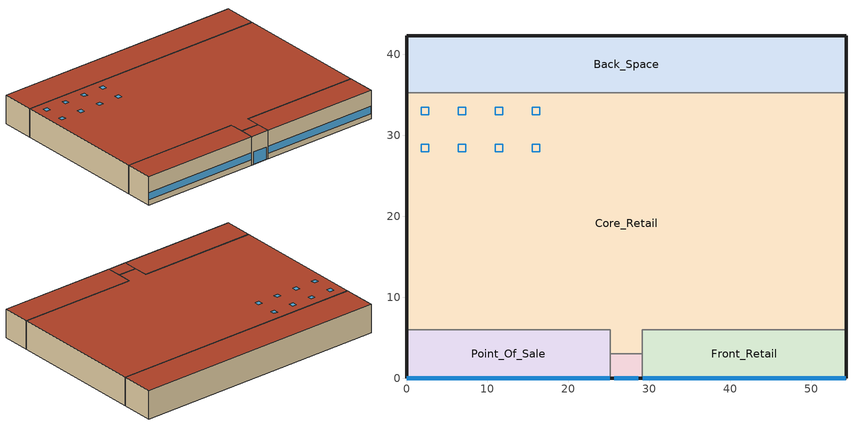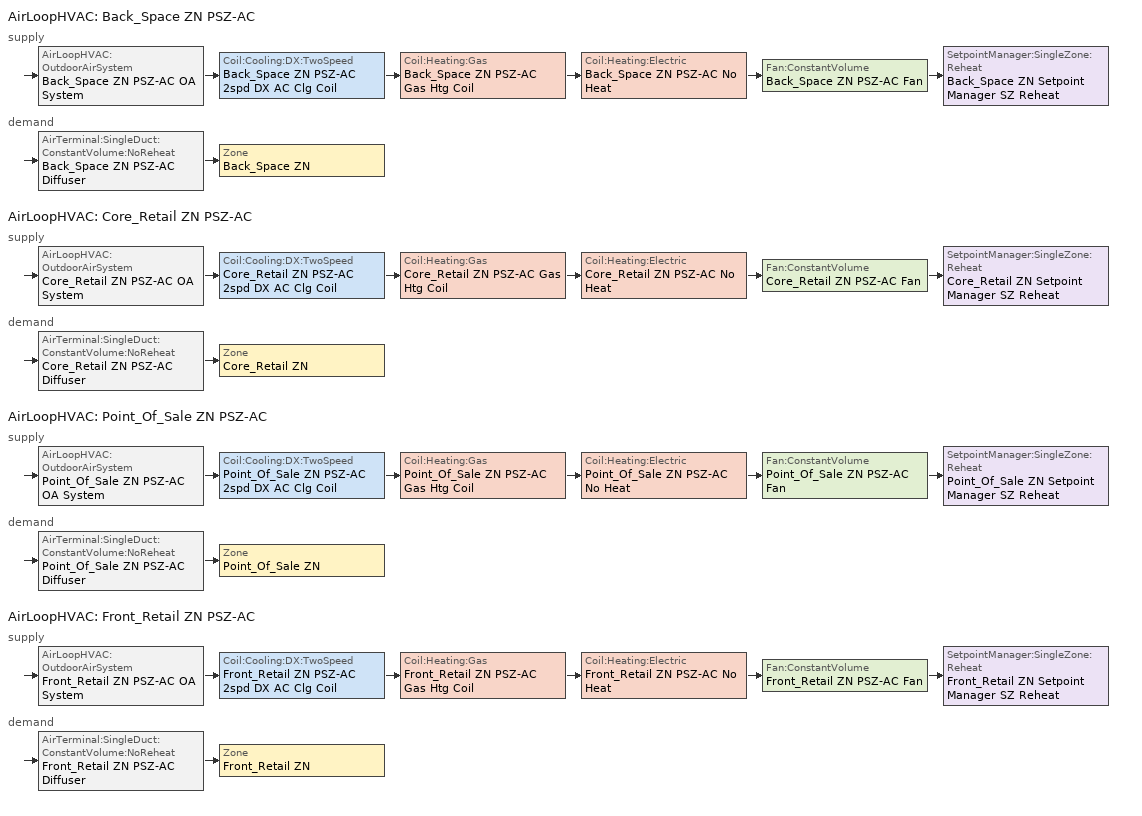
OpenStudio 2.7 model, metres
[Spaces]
Core_Retail
 floor ground: 54.27,35.27 54.27,6 29.14,6 29.14,3 25.14,3 25.14,6 0,6 0,35.27 z0
 wall outside: 0,35.27 0,6 / 54.27,6 54.27,35.27 z0:6.1
 wall to Front_Retail: 29.14,3 29.14,6 54.27,6 z0:6.1
 wall to Front_Entry: 25.14,3 29.14,3 z0:6.1
 wall to Point_Of_Sale: 0,6 25.14,6 25.14,3 z0:6.1
 wall to Back_Space: 54.27,35.27 0,35.27 z0:6.1
 roof outside: 29.14,3 29.14,6 54.27,6 54.27,35.27 0,35.27 0,6 25.14,6 25.14,3 z6.1
 skylight: 11.89,32.53 11.89,33.44 10.97,33.44 10.97,32.53 z6.1; 16.46,32.53 16.46,33.44 15.54,33.44 15.54,32.53 z6.1; 7.32,27.95 7.32,28.87 6.4,28.87 6.4,27.95 z6.1; 11.89,27.95 11.89,28.87 10.97,28.87 10.97,27.95 z6.1; 2.74,32.53 2.74,33.44 1.83,33.44 1.83,32.53 z6.1; 16.46,27.95 16.46,28.87 15.54,28.87 15.54,27.95 z6.1; 7.32,32.53 7.32,33.44 6.4,33.44 6.4,32.53 z6.1; 2.74,27.95 2.74,28.87 1.83,28.87 1.83,27.95 z6.1
Front_Retail
 floor ground: 54.27,6 54.27,0 29.14,0 29.14,6 z0
 wall outside: 29.14,0 54.27,0 54.27,6 z0:6.1
 wall to Front_Entry: 29.14,3 29.14,0 z0:6.1
 window: 29.19,0 54.22,0 z1.14:2.66
 roof outside: 54.27,0 54.27,6 29.14,6 29.14,0 z6.1
Back_Space
 floor ground: 54.27,42.27 54.27,35.27 0,35.27 0,42.27 z0
 wall outside: 54.27,35.27 54.27,42.27 0,42.27 0,35.27 z0:6.1
 roof outside: 54.27,35.27 54.27,42.27 0,42.27 0,35.27 z6.1
Front_Entry
 floor ground: 29.14,3 29.14,0 25.14,0 25.14,3 z0
 wall outside: 25.14,0 29.14,0 z0:6.1
 wall to Point_Of_Sale: 25.14,3 25.14,0 z0:6.1
 window: 25.64,0 28.64,0 z0.05:2.66
 roof outside: 29.14,0 29.14,3 25.14,3 25.14,0 z6.1
Point_Of_Sale
 floor ground: 25.14,6 25.14,0 0,0 0,6 z0
 wall outside: 0,6 0,0 25.14,0 z0:6.1
 window: 0.05,0 25.09,0 z1.14:2.66
 roof outside: 25.14,0 25.14,6 0,6 0,0 z6.1
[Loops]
AirLoopHVAC 'Back_Space ZN PSZ-AC'
 supply: AirLoopHVAC:OutdoorAirSystem 'Back_Space ZN PSZ-AC OA System' > Coil:Cooling:DX:TwoSpeed 'Back_Space ZN PSZ-AC 2spd DX AC Clg Coil' > Coil:Heating:Gas 'Back_Space ZN PSZ-AC Gas Htg Coil' > Coil:Heating:Electric 'Back_Space ZN PSZ-AC No Heat' > Fan:ConstantVolume 'Back_Space ZN PSZ-AC Fan' > SetpointManager:SingleZone:Reheat 'Back_Space ZN Setpoint Manager SZ Reheat'
 demand: AirTerminal:SingleDuct:ConstantVolume:NoReheat 'Back_Space ZN PSZ-AC Diffuser' > Zone 'Back_Space ZN'
AirLoopHVAC 'Core_Retail ZN PSZ-AC'
 supply: AirLoopHVAC:OutdoorAirSystem 'Core_Retail ZN PSZ-AC OA System' > Coil:Cooling:DX:TwoSpeed 'Core_Retail ZN PSZ-AC 2spd DX AC Clg Coil' > Coil:Heating:Gas 'Core_Retail ZN PSZ-AC Gas Htg Coil' > Coil:Heating:Electric 'Core_Retail ZN PSZ-AC No Heat' > Fan:ConstantVolume 'Core_Retail ZN PSZ-AC Fan' > SetpointManager:SingleZone:Reheat 'Core_Retail ZN Setpoint Manager SZ Reheat'
 demand: AirTerminal:SingleDuct:ConstantVolume:NoReheat 'Core_Retail ZN PSZ-AC Diffuser' > Zone 'Core_Retail ZN'
AirLoopHVAC 'Point_Of_Sale ZN PSZ-AC'
 supply: AirLoopHVAC:OutdoorAirSystem 'Point_Of_Sale ZN PSZ-AC OA System' > Coil:Cooling:DX:TwoSpeed 'Point_Of_Sale ZN PSZ-AC 2spd DX AC Clg Coil' > Coil:Heating:Gas 'Point_Of_Sale ZN PSZ-AC Gas Htg Coil' > Coil:Heating:Electric 'Point_Of_Sale ZN PSZ-AC No Heat' > Fan:ConstantVolume 'Point_Of_Sale ZN PSZ-AC Fan' > SetpointManager:SingleZone:Reheat 'Point_Of_Sale ZN Setpoint Manager SZ Reheat'
 demand: AirTerminal:SingleDuct:ConstantVolume:NoReheat 'Point_Of_Sale ZN PSZ-AC Diffuser' > Zone 'Point_Of_Sale ZN'
AirLoopHVAC 'Front_Retail ZN PSZ-AC'
 supply: AirLoopHVAC:OutdoorAirSystem 'Front_Retail ZN PSZ-AC OA System' > Coil:Cooling:DX:TwoSpeed 'Front_Retail ZN PSZ-AC 2spd DX AC Clg Coil' > Coil:Heating:Gas 'Front_Retail ZN PSZ-AC Gas Htg Coil' > Coil:Heating:Electric 'Front_Retail ZN PSZ-AC No Heat' > Fan:ConstantVolume 'Front_Retail ZN PSZ-AC Fan' > SetpointManager:SingleZone:Reheat 'Front_Retail ZN Setpoint Manager SZ Reheat'
 demand: AirTerminal:SingleDuct:ConstantVolume:NoReheat 'Front_Retail ZN PSZ-AC Diffuser' > Zone 'Front_Retail ZN'
[Site]
Houston Bush Intercontinental_TX_USA Design_Conditions: Latitude {deg}=30; Longitude {deg}=-95.37; Time Zone {hr}=-6; Elevation {m}=29; Terrain=City
[Building]
-RetailStandalone-ASHRAE 169-2013-2A created: 2020-01-22 16:08:45 -0500: North Axis {deg}=0; Standards Number of Stories=1; Standards Number of Above Ground Stories=1; Standards Building Type=RetailStandalone
[ClimateZones]

[Space] Building Story=Building Story 1; Part of Total Floor Area=Yes
Name | Space Type | Thermal Zone
Core_Retail | Retail Retail | Core_Retail ZN
Point_Of_Sale | Retail Point_of_Sale | Point_Of_Sale ZN
Front_Retail | Retail Retail | Front_Retail ZN
Back_Space | Retail Back_Space | Back_Space ZN
Front_Entry | Retail Entry | Front_Entry ZN
[BuildingStory]
Building Story 1: Nominal Z Coordinate {m}=0
[SpaceType] Standards Building Type=Retail
Name | Default Schedule Set | Design Specification Outdoor Air Object | Standards Space Type
Retail Back_Space | Retail Back_Space Schedule Set | Retail Back_Space Ventilation | Back_Space
Retail Entry | Retail Entry Schedule Set | Retail Entry Ventilation | Entry
Retail Point_of_Sale | Retail Point_of_Sale Schedule Set | Retail Point_of_Sale Ventilation | Point_of_Sale
Retail Retail | Retail Retail Schedule Set | Retail Retail Ventilation | Retail
[People:Definition] Number of People Calculation Method=People/Area; People per Space Floor Area {person/m2}=0.161459; Fraction Radiant=0.3
Retail Back_Space People Definition; Retail Point_of_Sale People Definition; Retail Retail People Definition
[People] Work Efficiency Schedule=Work Efficiency Schedule; Clothing Insulation Schedule=Clothing Schedule; Air Velocity Schedule=Air Velocity Schedule; Multiplier=1
Name | People Definition | Space or SpaceType
Retail Back_Space People | Retail Back_Space People Definition | Retail Back_Space
Retail Point_of_Sale People | Retail Point_of_Sale People Definition | Retail Point_of_Sale
Retail Retail People | Retail Retail People Definition | Retail Retail
[Lights:Definition] Design Level Calculation Method=Watts/Area; Fraction Radiant=0.7; Fraction Visible=0.2; Return Air Fraction=0
Name | Watts per Space Floor Area {W/m2}
Retail Back_Space Lights Definition | 8.61113
Retail Entry Lights Definition | 13.9931
Retail Point_of_Sale Lights Definition; Retail Retail Lights Definition | 18.2986
[Lights] Fraction Replaceable=1
Name | Lights Definition | Space or SpaceType
Retail Back_Space Lights | Retail Back_Space Lights Definition | Retail Back_Space
Retail Entry Lights | Retail Entry Lights Definition | Retail Entry
Retail Point_of_Sale Lights | Retail Point_of_Sale Lights Definition | Retail Point_of_Sale
Retail Retail Lights | Retail Retail Lights Definition | Retail Retail
[ElectricEquipment:Definition] Design Level Calculation Method=Watts/Area; Fraction Latent=0; Fraction Radiant=0.5; Fraction Lost=0
Name | Watts per Space Floor Area {W/m2}
Retail Back_Space Elec Equip Definition | 8.07293
Retail Entry Elec Equip Definition; Retail Retail Elec Equip Definition | 3.22917
Retail Point_of_Sale Elec Equip Definition | 21.5278
[ElectricEquipment]
Name | Electric Equipment Definition | Space or SpaceType
Retail Back_Space Elec Equip | Retail Back_Space Elec Equip Definition | Retail Back_Space
Retail Entry Elec Equip | Retail Entry Elec Equip Definition | Retail Entry
Retail Point_of_Sale Elec Equip | Retail Point_of_Sale Elec Equip Definition | Retail Point_of_Sale
Retail Retail Elec Equip | Retail Retail Elec Equip Definition | Retail Retail
[DesignSpecification:OutdoorAir] Outdoor Air Method=Sum; Outdoor Air Flow per Floor Area {m3/s-m2}=0.0006096
Name | Outdoor Air Flow per Person {m3/s-person}
Retail Back_Space Ventilation
Retail Entry Ventilation; Retail Point_of_Sale Ventilation; Retail Retail Ventilation | 0.00353961
[DefaultScheduleSet] Number of People Schedule=RetailStandalone BLDG_OCC_SCH; People Activity Level Schedule=RetailStandalone ACTIVITY_SCH; Electric Equipment Schedule=RetailStandalone BLDG_EQUIP_SCH; Infiltration Schedule=RetailStandalone INFIL_SCH_PNNL
Name | Lighting Schedule
Retail Back_Space Schedule Set | RetailStandalone BLDG_LIGHT_BACK_SCH
Retail Entry Schedule Set | RetailStandalone BLDG_LIGHT_ENTRY_SCH
Retail Point_of_Sale Schedule Set | RetailStandalone BLDG_LIGHT_FRONT_SCH
Retail Retail Schedule Set | RetailStandalone BLDG_LIGHT_SCH
[ThermostatSetpoint:DualSetpoint] Heating Setpoint Temperature Schedule=RetailStandalone HTGSETP_SCH_NO_OPTIMUM
Name | Cooling Setpoint Temperature Schedule
Retail Back_Space Thermostat 1; Retail Retail Thermostat 1; Retail Retail Thermostat 2; Retail Point_of_Sale Thermostat 1 | RetailStandalone CLGSETP_SCH_NO_SETBACK
Retail Entry Thermostat 1 | RetailStandalone FRONT_ENTRY_COOLING
[SpaceInfiltration:DesignFlowRate] Schedule=RetailStandalone INFIL_SCH_PNNL; Design Flow Rate Calculation Method=Flow/ExteriorArea; Constant Term Coefficient=0; Temperature Term Coefficient=0; Velocity Term Coefficient=0.224; Velocity Squared Term Coefficient=0
Name | Space or SpaceType | Flow per Exterior Surface Area {m3/s-m2}
Back_Space Infiltration | Back_Space | 0.000535981
Core_Retail Infiltration | Core_Retail | 0.000186919
Front_Entry Infiltration | Front_Entry | 0.000687095
Front_Retail Infiltration | Front_Retail | 0.000571294
Point_Of_Sale Infiltration | Point_Of_Sale | 0.000571294
[ThermalZone] Use Ideal Air Loads=No
Name | Thermostat
Back_Space ZN | Retail Back_Space Thermostat 1
Core_Retail ZN | Retail Retail Thermostat 1
Front_Entry ZN | Retail Entry Thermostat 1
Front_Retail ZN | Retail Retail Thermostat 2
Point_Of_Sale ZN | Retail Point_of_Sale Thermostat 1
[Sizing:Zone] Zone Cooling Design Supply Air Temperature Input Method=SupplyAirTemperature; Zone Cooling Design Supply Air Temperature Difference {deltaC}=11.11; Zone Heating Design Supply Air Temperature Input Method=SupplyAirTemperature; Zone Heating Design Supply Air Temperature {C}=50; Zone Heating Design Supply Air Temperature Difference {deltaC}=11.11; Zone Cooling Design Supply Air Humidity Ratio {kg-H2O/kg-air}=0.0085; Zone Heating Design Supply Air Humidity Ratio {kg-H2O/kg-air}=0.008; Cooling Design Air Flow Method=DesignDay; Heating Design Air Flow Method=DesignDay; Account for Dedicated Outdoor Air System=No; Dedicated Outdoor Air System Control Strategy=NeutralSupplyAir; Dedicated Outdoor Air Low Setpoint Temperature for Design {C}=autosize; Dedicated Outdoor Air High Setpoint Temperature for Design {C}=autosize
Name | Zone Cooling Design Supply Air Temperature {C}
Back_Space ZN; Core_Retail ZN; Front_Retail ZN; Point_Of_Sale ZN | 12.7778
Front_Entry ZN | 14
[Zone equipment]
Back_Space ZN: Back_Space ZN PSZ-AC Diffuser
Core_Retail ZN: Core_Retail ZN PSZ-AC Diffuser
Front_Entry ZN: Front_Entry ZN Unit Heater
Front_Retail ZN: Front_Retail ZN PSZ-AC Diffuser
Point_Of_Sale ZN: Point_Of_Sale ZN PSZ-AC Diffuser
[AirLoopHVAC] Availability Schedule=RetailStandalone HVACOperationSchd; Design Supply Air Flow Rate {m3/s}=AutoSize
Back_Space ZN PSZ-AC; Core_Retail ZN PSZ-AC; Point_Of_Sale ZN PSZ-AC; Front_Retail ZN PSZ-AC
[Sizing:System] Type of Load to Size On=Sensible; Design Outdoor Air Flow Rate {m3/s}=Autosize; Central Heating Maximum System Air Flow Ratio=1; Preheat Design Temperature {C}=7.22222; Preheat Design Humidity Ratio {kg-H2O/kg-Air}=0.008; Precool Design Temperature {C}=12.7778; Precool Design Humidity Ratio {kg-H2O/kg-Air}=0.008; Central Cooling Design Supply Air Temperature {C}=12.7778; Central Heating Design Supply Air Temperature {C}=50; Sizing Option=Coincident; 100% Outdoor Air in Cooling=No; 100% Outdoor Air in Heating=No; Central Cooling Design Supply Air Humidity Ratio {kg-H2O/kg-Air}=0.0085; Central Heating Design Supply Air Humidity Ratio {kg-H2O/kg-Air}=0.008; Cooling Design Air Flow Method=DesignDay; Cooling Design Air Flow Rate {m3/s}=0; Heating Design Air Flow Method=DesignDay; Heating Design Air Flow Rate {m3/s}=0; System Outdoor Air Method=ZoneSum; Zone Maximum Outdoor Air Fraction=1; Cooling Supply Air Flow Rate Per Floor Area {m3/s-m2}=0.00996765; Cooling Fraction of Autosized Cooling Supply Air Flow Rate=1; Cooling Supply Air Flow Rate Per Unit Cooling Capacity {m3/s-W}=3.94755e-05; Heating Supply Air Flow Rate Per Floor Area {m3/s-m2}=0.00996765; Heating Fraction of Autosized Heating Supply Air Flow Rate=1; Heating Fraction of Autosized Cooling Supply Air Flow Rate=1; Heating Supply Air Flow Rate Per Unit Heating Capacity {m3/s-W}=3.15882e-05; Cooling Design Capacity Method=CoolingDesignCapacity; Cooling Design Capacity {W}=autosize; Cooling Design Capacity Per Floor Area {W/m2}=234.7; Fraction of Autosized Cooling Design Capacity=1; Heating Design Capacity Method=HeatingDesignCapacity; Heating Design Capacity {W}=autosize; Heating Design Capacity Per Floor Area {W/m2}=157; Fraction of Autosized Heating Design Capacity=1; Central Cooling Capacity Control Method=OnOff
Back_Space ZN PSZ-AC; Core_Retail ZN PSZ-AC; Point_Of_Sale ZN PSZ-AC; Front_Retail ZN PSZ-AC
[SetpointManager:SingleZone:Reheat] Minimum Supply Air Temperature {C}=12.7778; Maximum Supply Air Temperature {C}=50
Name | Control Zone
Back_Space ZN Setpoint Manager SZ Reheat | Back_Space ZN
Core_Retail ZN Setpoint Manager SZ Reheat | Core_Retail ZN
Point_Of_Sale ZN Setpoint Manager SZ Reheat | Point_Of_Sale ZN
Front_Retail ZN Setpoint Manager SZ Reheat | Front_Retail ZN
[Fan:ConstantVolume] Maximum Flow Rate {m3/s}=AutoSize; Motor In Airstream Fraction=1
Name | Availability Schedule | Fan Total Efficiency | Pressure Rise {Pa} | Motor Efficiency
Back_Space ZN PSZ-AC Fan; Core_Retail ZN PSZ-AC Fan; Point_Of_Sale ZN PSZ-AC Fan; Front_Retail ZN PSZ-AC Fan | RetailStandalone HVACOperationSchd | 0.54 | 622.722 | 0.9
Front_Entry ZN UnitHeater Fan | RetailStandalone FrontEntry_FanSched | 0.53625 | 1110.54 | 0.825
[Coil:Heating:Gas] Gas Burner Efficiency=0.8; Nominal Capacity {W}=AutoSize; Parasitic Electric Load {W}=0; Parasitic Gas Load {W}=0
Name | Availability Schedule
Back_Space ZN PSZ-AC Gas Htg Coil; Core_Retail ZN PSZ-AC Gas Htg Coil; Point_Of_Sale ZN PSZ-AC Gas Htg Coil; Front_Retail ZN PSZ-AC Gas Htg Coil | Always On Discrete
Front_Entry ZN UnitHeater Gas Htg Coil | RetailStandalone FrontEntry_FanSched
[Coil:Heating:Electric] Availability Schedule=Always Off Discrete; Efficiency=1; Nominal Capacity {W}=0
Back_Space ZN PSZ-AC No Heat; Core_Retail ZN PSZ-AC No Heat; Point_Of_Sale ZN PSZ-AC No Heat; Front_Retail ZN PSZ-AC No Heat
[Coil:Cooling:DX:TwoSpeed] Availability Schedule=Always On Discrete; Rated High Speed Total Cooling Capacity {W}=Autosize; Rated High Speed Sensible Heat Ratio=Autosize; Rated High Speed COP {W/W}=3; Rated High Speed Air Flow Rate {m3/s}=Autosize; Rated Low Speed Total Cooling Capacity {W}=Autosize; Rated Low Speed Sensible Heat Ratio=0.69; Rated Low Speed COP {W/W}=3; Condenser Type=AirCooled; High Speed Evaporative Condenser Effectiveness=0; High Speed Evaporative Condenser Air Flow Rate {m3/s}=Autosize; High Speed Evaporative Condenser Pump Rated Power Consumption {W}=Autosize; Low Speed Evaporative Condenser Effectiveness=0; Low Speed Evaporative Condenser Air Flow Rate {m3/s}=Autosize; Low Speed Evaporative Condenser Pump Rated Power Consumption {W}=Autosize; Basin Heater Capacity {W/K}=10; Basin Heater Setpoint Temperature {C}=2
Name | Total Cooling Capacity Function of Temperature Curve | Total Cooling Capacity Function of Flow Fraction Curve | Energy Input Ratio Function of Temperature Curve | Energy Input Ratio Function of Flow Fraction Curve | Part Load Fraction Correlation Curve | Low Speed Total Cooling Capacity Function of Temperature Curve | Low Speed Energy Input Ratio Function of Temperature Curve
Back_Space ZN PSZ-AC 2spd DX AC Clg Coil | Curve Biquadratic 5 | Curve Quadratic 4 | Curve Biquadratic 6 | Curve Quadratic 5 | Curve Quadratic 6 | Curve Biquadratic 7 | Curve Biquadratic 8
Core_Retail ZN PSZ-AC 2spd DX AC Clg Coil | Curve Biquadratic 13 | Curve Quadratic 10 | Curve Biquadratic 14 | Curve Quadratic 11 | Curve Quadratic 12 | Curve Biquadratic 15 | Curve Biquadratic 16
Point_Of_Sale ZN PSZ-AC 2spd DX AC Clg Coil | Curve Biquadratic 21 | Curve Quadratic 16 | Curve Biquadratic 22 | Curve Quadratic 17 | Curve Quadratic 18 | Curve Biquadratic 23 | Curve Biquadratic 24
Front_Retail ZN PSZ-AC 2spd DX AC Clg Coil | Curve Biquadratic 29 | Curve Quadratic 22 | Curve Biquadratic 30 | Curve Quadratic 23 | Curve Quadratic 24 | Curve Biquadratic 31 | Curve Biquadratic 32
[Controller:OutdoorAir] Minimum Outdoor Air Flow Rate {m3/s}=autosize; Maximum Outdoor Air Flow Rate {m3/s}=Autosize; Economizer Control Type=NoEconomizer; Economizer Control Action Type=ModulateFlow; Economizer Maximum Limit Dry-Bulb Temperature {C}=28; Economizer Maximum Limit Enthalpy {J/kg}=64000; Lockout Type=NoLockout; Minimum Limit Type=FixedMinimum; Minimum Outdoor Air Schedule=RetailStandalone MinOA_MotorizedDamper_Sched; High Humidity Control=No; Heat Recovery Bypass Control Type=BypassWhenWithinEconomizerLimits
Name | Controller Mechanical Ventilation
Back_Space ZN PSZ-AC OA System Controller | Controller Mechanical Ventilation 1
Core_Retail ZN PSZ-AC OA System Controller | Controller Mechanical Ventilation 2
Point_Of_Sale ZN PSZ-AC OA System Controller | Controller Mechanical Ventilation 3
Front_Retail ZN PSZ-AC OA System Controller | Controller Mechanical Ventilation 4
[Controller:MechanicalVentilation] Availability Schedule=Always On Discrete; System Outdoor Air Method=ZoneSum
Controller Mechanical Ventilation 1; Controller Mechanical Ventilation 2; Controller Mechanical Ventilation 3; Controller Mechanical Ventilation 4
[AirLoopHVAC:OutdoorAirSystem]
Name | Controller
Back_Space ZN PSZ-AC OA System | Back_Space ZN PSZ-AC OA System Controller
Core_Retail ZN PSZ-AC OA System | Core_Retail ZN PSZ-AC OA System Controller
Point_Of_Sale ZN PSZ-AC OA System | Point_Of_Sale ZN PSZ-AC OA System Controller
Front_Retail ZN PSZ-AC OA System | Front_Retail ZN PSZ-AC OA System Controller
[AvailabilityManager:NightCycle] Control Type=CycleOnAny; Thermostat Tolerance {deltaC}=1; Cycling Run Time {s}=1800
Availability Manager Night Cycle 1; Availability Manager Night Cycle 2; Availability Manager Night Cycle 3; Availability Manager Night Cycle 4
[AirTerminal:SingleDuct:ConstantVolume:NoReheat] Availability Schedule=Always On Discrete; Maximum Air Flow Rate {m3/s}=AutoSize
Back_Space ZN PSZ-AC Diffuser; Core_Retail ZN PSZ-AC Diffuser; Point_Of_Sale ZN PSZ-AC Diffuser; Front_Retail ZN PSZ-AC Diffuser
[ZoneHVAC:UnitHeater]
Front_Entry ZN Unit Heater: Availability Schedule=RetailStandalone FrontEntry_FanSched; Supply Air Fan=Front_Entry ZN UnitHeater Fan; Maximum Supply Air Flow Rate {m3/s}=autosize; Fan Control Type=OnOff; Heating Coil=Front_Entry ZN UnitHeater Gas Htg Coil; Minimum Hot Water Flow Rate {m3/s}=0; Heating Convergence Tolerance=0.001
[Schedule:Ruleset]
Name | Default Day Schedule | Summer Design Day Schedule | Winter Design Day Schedule
Clothing Schedule | Clothing Schedule Default Winter Clothes
Air Velocity Schedule | Air Velocity Schedule Default
Work Efficiency Schedule | Work Efficiency Schedule Default
RetailStandalone BLDG_OCC_SCH | RetailStandalone BLDG_OCC_SCH Default | RetailStandalone BLDG_OCC_SCH Summer Design Day | RetailStandalone BLDG_OCC_SCH Winter Design Day
RetailStandalone ACTIVITY_SCH | RetailStandalone ACTIVITY_SCH Default | RetailStandalone ACTIVITY_SCH Summer Design Day | RetailStandalone ACTIVITY_SCH Winter Design Day
RetailStandalone BLDG_LIGHT_BACK_SCH | RetailStandalone BLDG_LIGHT_BACK_SCH Default | RetailStandalone BLDG_LIGHT_BACK_SCH Summer Design Day | RetailStandalone BLDG_LIGHT_BACK_SCH Winter Design Day
RetailStandalone BLDG_EQUIP_SCH | RetailStandalone BLDG_EQUIP_SCH Default | RetailStandalone BLDG_EQUIP_SCH Summer Design Day | RetailStandalone BLDG_EQUIP_SCH Winter Design Day
RetailStandalone INFIL_SCH_PNNL | RetailStandalone INFIL_SCH_PNNL Default | RetailStandalone INFIL_SCH_PNNL Summer Design Day | RetailStandalone INFIL_SCH_PNNL Winter Design Day
RetailStandalone HTGSETP_SCH_NO_OPTIMUM | RetailStandalone HTGSETP_SCH_NO_OPTIMUM Default | RetailStandalone HTGSETP_SCH_NO_OPTIMUM Summer Design Day | RetailStandalone HTGSETP_SCH_NO_OPTIMUM Winter Design Day
RetailStandalone CLGSETP_SCH_NO_SETBACK | RetailStandalone CLGSETP_SCH_NO_SETBACK Default | RetailStandalone CLGSETP_SCH_NO_SETBACK Summer Design Day | RetailStandalone CLGSETP_SCH_NO_SETBACK Winter Design Day
RetailStandalone BLDG_LIGHT_ENTRY_SCH | RetailStandalone BLDG_LIGHT_ENTRY_SCH Default | RetailStandalone BLDG_LIGHT_ENTRY_SCH Summer Design Day | RetailStandalone BLDG_LIGHT_ENTRY_SCH Winter Design Day
RetailStandalone FRONT_ENTRY_COOLING | RetailStandalone FRONT_ENTRY_COOLING Default | RetailStandalone FRONT_ENTRY_COOLING Summer Design Day | RetailStandalone FRONT_ENTRY_COOLING Winter Design Day
RetailStandalone BLDG_LIGHT_FRONT_SCH | RetailStandalone BLDG_LIGHT_FRONT_SCH Default | RetailStandalone BLDG_LIGHT_FRONT_SCH Summer Design Day | RetailStandalone BLDG_LIGHT_FRONT_SCH Winter Design Day
RetailStandalone BLDG_LIGHT_SCH | RetailStandalone BLDG_LIGHT_SCH Default | RetailStandalone BLDG_LIGHT_SCH Summer Design Day | RetailStandalone BLDG_LIGHT_SCH Winter Design Day
RetailStandalone HVACOperationSchd | RetailStandalone HVACOperationSchd Default | RetailStandalone HVACOperationSchd Summer Design Day | RetailStandalone HVACOperationSchd Winter Design Day
RetailStandalone MinOA_MotorizedDamper_Sched | RetailStandalone MinOA_MotorizedDamper_Sched Default | RetailStandalone MinOA_MotorizedDamper_Sched Summer Design Day | RetailStandalone MinOA_MotorizedDamper_Sched Winter Design Day
RetailStandalone FrontEntry_FanSched | RetailStandalone FrontEntry_FanSched Default | RetailStandalone FrontEntry_FanSched Summer Design Day | RetailStandalone FrontEntry_FanSched Winter Design Day
[Schedule:Day]
Clothing Schedule Default Winter Clothes; RetailStandalone BLDG_OCC_SCH Summer Design Day; RetailStandalone BLDG_LIGHT_BACK_SCH Summer Design Day; RetailStandalone BLDG_EQUIP_SCH Summer Design Day; RetailStandalone BLDG_LIGHT_ENTRY_SCH Summer Design Day; RetailStandalone BLDG_LIGHT_FRONT_SCH Summer Design Day; RetailStandalone BLDG_LIGHT_SCH Summer Design Day; RetailStandalone MinOA_MotorizedDamper_Sched Winter Design Day; RetailStandalone FrontEntry_FanSched Default; RetailStandalone FrontEntry_FanSched Winter Design Day; RetailStandalone FrontEntry_FanSched Summer Design Day: 24, 0, 1
Clothing Schedule Summer Clothes: 24, 0, 0.5
Air Velocity Schedule Default: 24, 0, 0.2
Work Efficiency Schedule Default; RetailStandalone BLDG_OCC_SCH Winter Design Day; RetailStandalone BLDG_LIGHT_BACK_SCH Winter Design Day; RetailStandalone BLDG_EQUIP_SCH Winter Design Day; RetailStandalone BLDG_LIGHT_ENTRY_SCH Winter Design Day; RetailStandalone BLDG_LIGHT_FRONT_SCH Winter Design Day; RetailStandalone BLDG_LIGHT_SCH Winter Design Day: 24, 0, 0
RetailStandalone BLDG_OCC_SCH Default: 9, 0, 0, 10, 0, 0.1, 12, 0, 0.2, 17, 0, 0.4, 18, 0, 0.2, 19, 0, 0.1, 24, 0, 0
RetailStandalone BLDG_OCC_SCH Sat Day: 7, 0, 0, 8, 0, 0.1, 9, 0, 0.2, 10, 0, 0.5, 11, 0, 0.6, 17, 0, 0.8, 18, 0, 0.6, 21, 0, 0.2, 22, 0, 0.1, 24, 0, 0
RetailStandalone BLDG_OCC_SCH Wkdy Day: 7, 0, 0, 8, 0, 0.1, 9, 0, 0.2, 11, 0, 0.5, 15, 0, 0.7, 16, 0, 0.8, 17, 0, 0.7, 19, 0, 0.5, 21, 0, 0.3, 24, 0, 0
RetailStandalone ACTIVITY_SCH Default; RetailStandalone ACTIVITY_SCH Winter Design Day; RetailStandalone ACTIVITY_SCH Summer Design Day: 24, 0, 120
RetailStandalone BLDG_LIGHT_BACK_SCH Default; RetailStandalone BLDG_LIGHT_ENTRY_SCH Default; RetailStandalone BLDG_LIGHT_FRONT_SCH Default; RetailStandalone BLDG_LIGHT_SCH Default: 9, 0, 0.05, 10, 0, 0.1, 12, 0, 0.4, 17, 0, 0.6, 18, 0, 0.4, 19, 0, 0.2, 24, 0, 0.05
RetailStandalone BLDG_LIGHT_BACK_SCH Sat Day; RetailStandalone BLDG_LIGHT_ENTRY_SCH Sat Day; RetailStandalone BLDG_LIGHT_FRONT_SCH Sat Day; RetailStandalone BLDG_LIGHT_SCH Sat Day: 7, 0, 0.05, 8, 0, 0.1, 9, 0, 0.3, 10, 0, 0.6, 18, 0, 0.9, 19, 0, 0.5, 21, 0, 0.3, 22, 0, 0.1, 24, 0, 0.05
RetailStandalone BLDG_LIGHT_BACK_SCH Wkdy Day; RetailStandalone BLDG_LIGHT_ENTRY_SCH Wkdy Day; RetailStandalone BLDG_LIGHT_FRONT_SCH Wkdy Day; RetailStandalone BLDG_LIGHT_SCH Wkdy Day: 7, 0, 0.05, 8, 0, 0.2, 9, 0, 0.4, 18, 0, 0.9, 21, 0, 0.5, 22, 0, 0.2, 24, 0, 0.05
RetailStandalone BLDG_EQUIP_SCH Default: 9, 0, 0.15, 10, 0, 0.3, 12, 0, 0.6, 17, 0, 0.8, 18, 0, 0.6, 19, 0, 0.4, 24, 0, 0.15
RetailStandalone BLDG_EQUIP_SCH Sat Day: 7, 0, 0.15, 8, 0, 0.3, 9, 0, 0.5, 10, 0, 0.8, 18, 0, 0.9, 19, 0, 0.7, 21, 0, 0.5, 22, 0, 0.3, 24, 0, 0.15
RetailStandalone BLDG_EQUIP_SCH Wkdy Day: 7, 0, 0.2, 8, 0, 0.4, 9, 0, 0.6, 19, 0, 0.9, 21, 0, 0.7, 24, 0, 0.2
RetailStandalone INFIL_SCH_PNNL Default: 8, 0, 1, 19, 0, 0.25, 24, 0, 1
RetailStandalone INFIL_SCH_PNNL Summer Design Day; RetailStandalone INFIL_SCH_PNNL SmrDsn|Wkdy Day: 6, 0, 1, 21, 0, 0.25, 24, 0, 1
RetailStandalone INFIL_SCH_PNNL Winter Design Day; RetailStandalone INFIL_SCH_PNNL WntrDsn|Sat Day: 6, 0, 1, 22, 0, 0.25, 24, 0, 1
RetailStandalone HTGSETP_SCH_NO_OPTIMUM Default: 7, 0, 15.56, 19, 0, 21.11, 24, 0, 15.56
RetailStandalone HTGSETP_SCH_NO_OPTIMUM Sat Day: 5, 0, 15.56, 22, 0, 21.11, 24, 0, 15.56
RetailStandalone HTGSETP_SCH_NO_OPTIMUM Summer Design Day: 24, 0, 15.56
RetailStandalone HTGSETP_SCH_NO_OPTIMUM Wkdy Day: 5, 0, 15.56, 21, 0, 21.11, 24, 0, 15.56
RetailStandalone HTGSETP_SCH_NO_OPTIMUM Winter Design Day: 6, 0, 15.56, 7, 0, 18.33, 21, 0, 21.11, 24, 0, 15.56
RetailStandalone CLGSETP_SCH_NO_SETBACK Default; RetailStandalone CLGSETP_SCH_NO_SETBACK Default|Sat|Wkdy Day: 24, 0, 23.89
RetailStandalone CLGSETP_SCH_NO_SETBACK Summer Design Day: 6, 0, 29.44, 7, 0, 26.67, 21, 0, 23.89, 24, 0, 29.44
RetailStandalone CLGSETP_SCH_NO_SETBACK Winter Design Day: 24, 0, 29.44
RetailStandalone FRONT_ENTRY_COOLING Default; RetailStandalone FRONT_ENTRY_COOLING Winter Design Day; RetailStandalone FRONT_ENTRY_COOLING Summer Design Day: 24, 0, 100
RetailStandalone HVACOperationSchd Default: 8, 0, 0, 19, 0, 1, 24, 0, 0
RetailStandalone HVACOperationSchd Summer Design Day; RetailStandalone HVACOperationSchd SmrDsn|Wkdy Day: 6, 0, 0, 21, 0, 1, 24, 0, 0
RetailStandalone HVACOperationSchd Winter Design Day; RetailStandalone HVACOperationSchd WntrDsn|Sat Day: 6, 0, 0, 22, 0, 1, 24, 0, 0
RetailStandalone MinOA_MotorizedDamper_Sched Default: 9, 0, 0, 19, 0, 1, 24, 0, 0
RetailStandalone MinOA_MotorizedDamper_Sched Sat Day: 7, 0, 0, 22, 0, 1, 24, 0, 0
RetailStandalone MinOA_MotorizedDamper_Sched Summer Design Day; RetailStandalone MinOA_MotorizedDamper_Sched SmrDsn|Wkdy Day: 7, 0, 0, 21, 0, 1, 24, 0, 0
[Schedule:Rule] Date Specification Type=DateRange; Start Day=1
Name | Schedule Ruleset | Rule Order | Day Schedule | Start Month | End Month | End Day | Apply Saturday | Apply Monday | Apply Tuesday | Apply Wednesday | Apply Thursday | Apply Friday
Schedule Rule 1 | Clothing Schedule | 0 | Clothing Schedule Summer Clothes | 5 | 9 | 30
Schedule Rule 2 | RetailStandalone BLDG_OCC_SCH | 1 | RetailStandalone BLDG_OCC_SCH Sat Day | 1 | 12 | 31 | Yes
Schedule Rule 3 | RetailStandalone BLDG_OCC_SCH | 0 | RetailStandalone BLDG_OCC_SCH Wkdy Day | 1 | 12 | 31 |  | Yes | Yes | Yes | Yes | Yes
Schedule Rule 4 | RetailStandalone BLDG_LIGHT_BACK_SCH | 1 | RetailStandalone BLDG_LIGHT_BACK_SCH Sat Day | 1 | 12 | 31 | Yes
Schedule Rule 5 | RetailStandalone BLDG_LIGHT_BACK_SCH | 0 | RetailStandalone BLDG_LIGHT_BACK_SCH Wkdy Day | 1 | 12 | 31 |  | Yes | Yes | Yes | Yes | Yes
Schedule Rule 6 | RetailStandalone BLDG_EQUIP_SCH | 1 | RetailStandalone BLDG_EQUIP_SCH Sat Day | 1 | 12 | 31 | Yes
Schedule Rule 7 | RetailStandalone BLDG_EQUIP_SCH | 0 | RetailStandalone BLDG_EQUIP_SCH Wkdy Day | 1 | 12 | 31 |  | Yes | Yes | Yes | Yes | Yes
Schedule Rule 8 | RetailStandalone INFIL_SCH_PNNL | 1 | RetailStandalone INFIL_SCH_PNNL SmrDsn|Wkdy Day | 1 | 12 | 31 |  | Yes | Yes | Yes | Yes | Yes
Schedule Rule 9 | RetailStandalone INFIL_SCH_PNNL | 0 | RetailStandalone INFIL_SCH_PNNL WntrDsn|Sat Day | 1 | 12 | 31 | Yes
Schedule Rule 10 | RetailStandalone HTGSETP_SCH_NO_OPTIMUM | 1 | RetailStandalone HTGSETP_SCH_NO_OPTIMUM Sat Day | 1 | 12 | 31 | Yes
Schedule Rule 11 | RetailStandalone HTGSETP_SCH_NO_OPTIMUM | 0 | RetailStandalone HTGSETP_SCH_NO_OPTIMUM Wkdy Day | 1 | 12 | 31 |  | Yes | Yes | Yes | Yes | Yes
Schedule Rule 12 | RetailStandalone CLGSETP_SCH_NO_SETBACK | 0 | RetailStandalone CLGSETP_SCH_NO_SETBACK Default|Sat|Wkdy Day | 1 | 12 | 31 | Yes | Yes | Yes | Yes | Yes | Yes
Schedule Rule 13 | RetailStandalone BLDG_LIGHT_ENTRY_SCH | 1 | RetailStandalone BLDG_LIGHT_ENTRY_SCH Sat Day | 1 | 12 | 31 | Yes
Schedule Rule 14 | RetailStandalone BLDG_LIGHT_ENTRY_SCH | 0 | RetailStandalone BLDG_LIGHT_ENTRY_SCH Wkdy Day | 1 | 12 | 31 |  | Yes | Yes | Yes | Yes | Yes
Schedule Rule 15 | RetailStandalone BLDG_LIGHT_FRONT_SCH | 1 | RetailStandalone BLDG_LIGHT_FRONT_SCH Sat Day | 1 | 12 | 31 | Yes
Schedule Rule 16 | RetailStandalone BLDG_LIGHT_FRONT_SCH | 0 | RetailStandalone BLDG_LIGHT_FRONT_SCH Wkdy Day | 1 | 12 | 31 |  | Yes | Yes | Yes | Yes | Yes
Schedule Rule 17 | RetailStandalone BLDG_LIGHT_SCH | 1 | RetailStandalone BLDG_LIGHT_SCH Sat Day | 1 | 12 | 31 | Yes
Schedule Rule 18 | RetailStandalone BLDG_LIGHT_SCH | 0 | RetailStandalone BLDG_LIGHT_SCH Wkdy Day | 1 | 12 | 31 |  | Yes | Yes | Yes | Yes | Yes
Schedule Rule 19 | RetailStandalone HVACOperationSchd | 1 | RetailStandalone HVACOperationSchd SmrDsn|Wkdy Day | 1 | 12 | 31 |  | Yes | Yes | Yes | Yes | Yes
Schedule Rule 20 | RetailStandalone HVACOperationSchd | 0 | RetailStandalone HVACOperationSchd WntrDsn|Sat Day | 1 | 12 | 31 | Yes
Schedule Rule 21 | RetailStandalone MinOA_MotorizedDamper_Sched | 1 | RetailStandalone MinOA_MotorizedDamper_Sched Sat Day | 1 | 12 | 31 | Yes
Schedule Rule 22 | RetailStandalone MinOA_MotorizedDamper_Sched | 0 | RetailStandalone MinOA_MotorizedDamper_Sched SmrDsn|Wkdy Day | 1 | 12 | 31 |  | Yes | Yes | Yes | Yes | Yes
[Schedule:Constant]
Name | Value
Always On Discrete | 1
Always Off Discrete | 0
[Curve:Biquadratic] Minimum Value of x=17; Maximum Value of x=22; Minimum Value of y=13; Maximum Value of y=46
Name | Coefficient1 Constant | Coefficient2 x | Coefficient3 x**2 | Coefficient4 y | Coefficient5 y**2 | Coefficient6 x*y
Curve Biquadratic 5; Curve Biquadratic 7; Curve Biquadratic 13; Curve Biquadratic 15; Curve Biquadratic 21; Curve Biquadratic 23; Curve Biquadratic 29; Curve Biquadratic 31 | 0.42415 | 0.04426 | -0.00042 | 0.00333 | -8e-005 | -0.00021
Curve Biquadratic 6; Curve Biquadratic 8; Curve Biquadratic 14; Curve Biquadratic 16; Curve Biquadratic 22; Curve Biquadratic 24; Curve Biquadratic 30; Curve Biquadratic 32 | 1.23649 | -0.02431 | 0.00057 | -0.01434 | 0.00063 | -0.00038
[Curve:Quadratic]
Name | Coefficient1 Constant | Coefficient2 x | Coefficient3 x**2 | Minimum Value of x | Maximum Value of x
Curve Quadratic 4; Curve Quadratic 10; Curve Quadratic 16; Curve Quadratic 22 | 0.77136 | 0.34053 | -0.11088 | 0.75918 | 1.13877
Curve Quadratic 5; Curve Quadratic 11; Curve Quadratic 17; Curve Quadratic 23 | 1.2055 | -0.32953 | 0.12308 | 0.75918 | 1.13877
Curve Quadratic 6; Curve Quadratic 12; Curve Quadratic 18; Curve Quadratic 24 | 0.771 | 0.229 | 0 | 0 | 1
